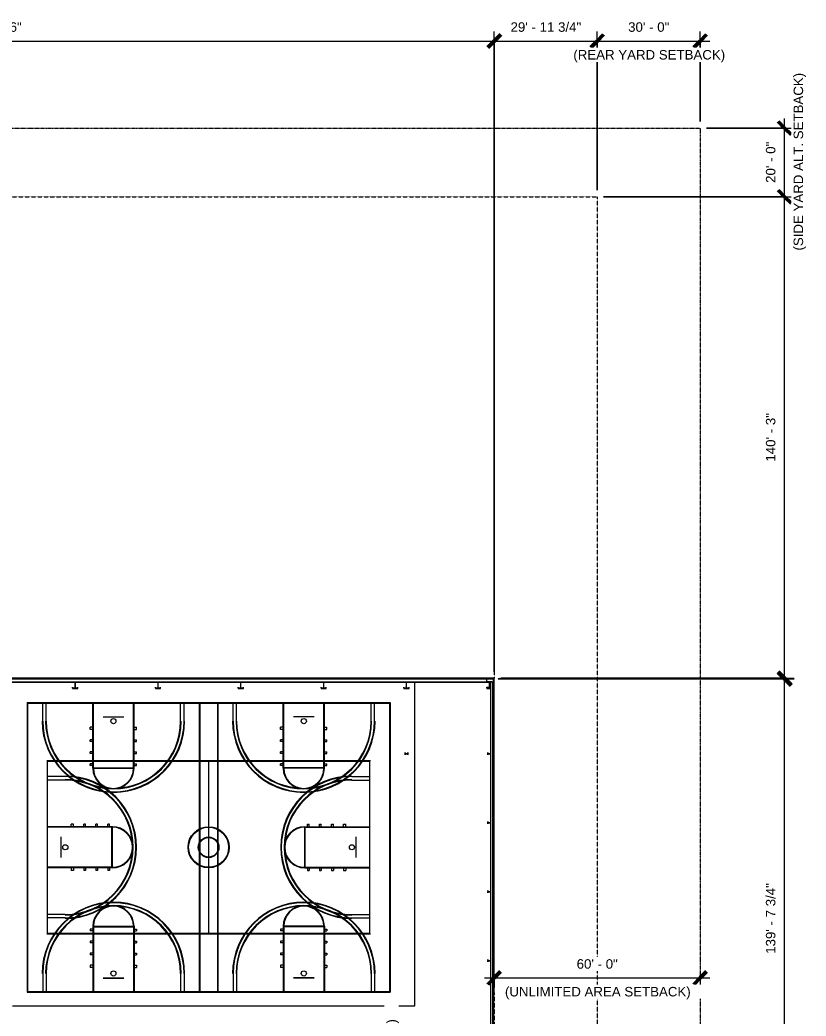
# Model space of a CAD drawing. Header units: inches. Extents: x 1 to 127281, y -26064 to 104775.
# Drawn here: x 24630 to 27378, y -22302 to -18820 of the extents above; entities that cross this region are included whole.
import ezdxf

# ---------------------------------------------------------------- set-up
doc = ezdxf.new("R2010")
doc.units = ezdxf.units.IN
doc.header["$MEASUREMENT"] = 0
doc.linetypes.add('Center 1_4_', pattern=[0.53125, 0.25, -0.09375, 0.09375, -0.09375])
doc.linetypes.add('Hidden', pattern=[0.28125, 0.1875, -0.09375])
for name, color, linetype, lineweight in [('A-ANNO-DIMS', 211, 'Continuous', 9), ('A-ANNO-DIMS-360', 211, 'Continuous', 9), ('A-FLOR', 192, 'Continuous', 9), ('A-FLOR-OTLN', 90, 'Continuous', 9), ('A-PROP-SBCK', 71, 'Hidden', 15), ('A-WALL', 113, 'Continuous', 9), ('A-WALL-PATT', 111, 'Continuous', 15), ('C-BLDG-PADS', 91, 'Continuous', 9), ('C-TOPO', 7, 'Continuous', 9), ('L-SITE-WALL', 31, 'Continuous', 9), ('PROP', 3, 'Center 1_4_', 9), ('S-BEAM', 12, 'Continuous', 9), ('S-COLS', 52, 'Continuous', 9)]:
    doc.layers.add(name, color=color, linetype=linetype, lineweight=lineweight)
doc.styles.add('Arial_1', font='arial.ttf', dxfattribs={"height": 33.194237})
doc.dimstyles.new('Linear_-_3_32__Arial', dxfattribs={"dimscale": 12, "dimtxt": 33.75, "dimasz": 3.75, "dimexe": 2.8125, "dimexo": 1.875, "dimgap": 1.875, "dimtad": 1, "dimrnd": 0.25, "dimzin": 1, "dimdsep": 46, "dimlunit": 4, "dimtxsty": 'Arial_1', "dimblk1": 'OBLIQUE', "dimblk2": 'OBLIQUE', "dimsah": 1, "dimcen": 0.09, "dimdle": 2.8125, "dimazin": 0, "dimtfac": 1, "dimtdec": 4, "dimtix": 1, "dimtmove": 1, "dimatfit": 3, "dimfxl": 1, "dimtvp": 1, "dimtfill": 1, "dimfrac": 2, "dimtolj": 1, "dimtzin": 0, "dimarcsym": 2})
doc.dimstyles.new('Linear_-_3_32__Arial_1', dxfattribs={"dimscale": 12, "dimtxt": 33.75, "dimasz": 3.75, "dimexe": 2.8125, "dimexo": 1.875, "dimgap": 1.875, "dimtad": 1, "dimrnd": 0.25, "dimzin": 1, "dimdsep": 46, "dimlunit": 4, "dimtxsty": 'Arial_1', "dimblk1": 'OBLIQUE', "dimblk2": 'OBLIQUE', "dimsah": 1, "dimcen": 0.09, "dimdle": 2.8125, "dimazin": 0, "dimtfac": 1, "dimtdec": 4, "dimtix": 1, "dimtmove": 0, "dimatfit": 3, "dimfxl": 1, "dimtvp": 1, "dimtfill": 1, "dimfrac": 2, "dimtolj": 1, "dimtzin": 0, "dimarcsym": 2})
pattern_1 = [(45, (0, 0), (-35.63818, 35.63818), []), (45, (0, 54), (-35.63818, 35.63818), [])]
pattern_2 = [(0, (0, 0), (0, 45), []), (90, (0, 0), (-45, 3e-15), [])]

# ---------------------------------------------------------------- blocks, each defined once
blk = doc.blocks.new('Girt_Z - 10_D-982933-Site Plan - Phase 1')
at = {"layer": 'S-BEAM'}
for p, q in [((23095.4, -21124.4), (23095.4, -21123.8)), ((26260.9, -21123.8), (23095.4, -21123.8)), ((23095.4, -21133.6), (23095.4, -21124.4)), ((23095.4, -21124.4), (23095.4, -21124.4)), ((26260.9, -21124.4), (23095.4, -21124.4)), ((26260.9, -21124.4), (23095.4, -21124.4)), ((23095.4, -21133.8), (23095.4, -21133.6)), ((23095.4, -21133.8), (26260.9, -21133.8)), ((26260.9, -21123.8), (26260.9, -21124.4)), ((26260.9, -21124.4), (26260.9, -21124.4)), ((26260.9, -21124.4), (26260.9, -21133.6)), ((26260.9, -21133.6), (26260.9, -21133.8))]:
    blk.add_line(p, q, dxfattribs=at)
blk = doc.blocks.new('Girt_Z - 8_D-984128-Site Plan - Phase 1')
at = {"layer": 'S-BEAM'}
for p, q in [((26275.3, -21134.3), (26275.3, -22357.1)), ((26275.3, -21134.3), (26275.4, -21134.3)), ((26275.4, -21134.3), (26282.6, -21134.3)), ((26282.6, -21134.3), (26282.7, -21134.3)), ((26282.6, -22357.1), (26282.6, -21134.3)), ((26282.7, -21134.3), (26283.3, -21134.3)), ((26282.7, -22357.1), (26282.7, -21134.3)), ((26283.3, -22357.1), (26283.3, -21134.3)), ((26275.4, -22357.1), (26275.3, -22357.1)), ((26282.6, -22357.1), (26275.4, -22357.1)), ((26282.7, -22357.1), (26282.6, -22357.1)), ((26283.3, -22357.1), (26282.7, -22357.1))]:
    blk.add_line(p, q, dxfattribs=at)
blk = doc.blocks.new('DIMBLOCK88-Site Plan - Phase 1')
at = {"layer": 'A-ANNO-DIMS-360'}
for p, q in [((22813.8, -20864.6), (22813.8, -18860.3)), ((26287.8, -21098.8), (26287.8, -18860.3)), ((22813.8, -18894.1), (26287.8, -18894.1)), ((22813.8, -18894.1), (22813.8, -20864.6)), ((26287.8, -18894.1), (26287.8, -21098.8))]:
    blk.add_line(p, q, dxfattribs=at)
at = {"layer": 'A-ANNO-DIMS-360', "lineweight": 50}
for p, q in [((22813.8, -18894.1), (22836.3, -18871.6)), ((26287.8, -18894.1), (26310.3, -18871.6)), ((22813.8, -18894.1), (22791.3, -18916.6)), ((26287.8, -18894.1), (26265.3, -18916.6))]:
    blk.add_line(p, q, dxfattribs=at)
at = {"layer": 'A-ANNO-DIMS-360', "color": 0, "insert": (24466.4, -18828.5), "char_height": 33.19, "width": 202.5, "attachment_point": 1, "line_spacing_factor": 0.938532, "style": 'Arial_1', "bg_fill": 3, "box_fill_scale": 1.25, "bg_fill_color": 0, "bg_fill_transparency": 0}
blk.add_mtext('289\' - 6"', dxfattribs=at)
blk = doc.blocks.new('_Oblique')
at = {"color": 0, "linetype": 'ByBlock', "lineweight": -2}
blk.add_line((-0.5, -0.5), (0.5, 0.5), dxfattribs=at)
blk = doc.blocks.new('DIMBLOCK89-Site Plan - Phase 1')
at = {"layer": 'A-ANNO-DIMS-360'}
for p, q in [((26287.8, -21098.8), (26287.8, -18860.3)), ((26647.5, -19415.7), (26647.5, -18860.3)), ((26287.8, -18894.1), (26647.5, -18894.1)), ((26287.8, -18894.1), (26287.8, -21098.8)), ((26647.5, -18894.1), (26647.5, -19415.7))]:
    blk.add_line(p, q, dxfattribs=at)
at = {"layer": 'A-ANNO-DIMS-360', "lineweight": 50}
for p, q in [((26287.8, -18894.1), (26310.3, -18871.6)), ((26647.5, -18894.1), (26670, -18871.6)), ((26287.8, -18894.1), (26265.3, -18916.6)), ((26647.5, -18894.1), (26625, -18916.6))]:
    blk.add_line(p, q, dxfattribs=at)
at = {"layer": 'A-ANNO-DIMS-360', "color": 0, "insert": (26344.8, -18828.5), "char_height": 33.194, "width": 294.715, "attachment_point": 1, "line_spacing_factor": 0.938532, "style": 'Arial_1', "bg_fill": 3, "box_fill_scale": 1.25, "bg_fill_color": 0, "bg_fill_transparency": 0}
blk.add_mtext('29\' - 11 3/4"', dxfattribs=at)
blk = doc.blocks.new('DIMBLOCK90-Site Plan - Phase 1')
at = {"layer": 'A-ANNO-DIMS-360'}
for p, q in [((26647.5, -19415.7), (26647.5, -18860.3)), ((27007.5, -19175.7), (27007.5, -18860.3)), ((26647.5, -18894.1), (27041.3, -18894.1)), ((26647.5, -18894.1), (26647.5, -19415.7)), ((27007.5, -18894.1), (27007.5, -19175.7))]:
    blk.add_line(p, q, dxfattribs=at)
at = {"layer": 'A-ANNO-DIMS-360', "lineweight": 50}
for p, q in [((26647.5, -18894.1), (26670, -18871.6)), ((27007.5, -18894.1), (27030, -18871.6)), ((26647.5, -18894.1), (26625, -18916.6)), ((27007.5, -18894.1), (26985, -18916.6))]:
    blk.add_line(p, q, dxfattribs=at)
at = {"layer": 'A-ANNO-DIMS-360', "color": 0, "insert": (26755.9, -18828.5), "char_height": 33.19, "width": 171.969, "attachment_point": 1, "line_spacing_factor": 0.938532, "style": 'Arial_1', "bg_fill": 3, "box_fill_scale": 1.25, "bg_fill_color": 0, "bg_fill_transparency": 0}
blk.add_mtext('30\' - 0"', dxfattribs=at)
at = {"layer": 'A-ANNO-DIMS-360', "color": 0, "insert": (26564.3, -18925.4), "char_height": 33.194, "width": 631.8, "attachment_point": 1, "line_spacing_factor": 0.938532, "style": 'Arial_1', "bg_fill": 3, "box_fill_scale": 1.25, "bg_fill_color": 0, "bg_fill_transparency": 0}
blk.add_mtext('(REAR YARD SETBACK)', dxfattribs=at)
blk = doc.blocks.new('DIMBLOCK95-Site Plan - Phase 1')
at = {"layer": 'A-ANNO-DIMS-360'}
for p, q in [((26253.8, -22168.9), (27041.3, -22168.9)), ((26287.5, -22159.6), (26287.5, -22202.6)), ((26287.5, -22168.9), (26287.5, -22159.6)), ((27007.5, -22159.6), (27007.5, -22202.6)), ((27007.5, -22168.9), (27007.5, -22159.6))]:
    blk.add_line(p, q, dxfattribs=at)
at = {"layer": 'A-ANNO-DIMS-360', "lineweight": 50}
for p, q in [((26287.5, -22168.9), (26265, -22191.4)), ((26287.5, -22168.9), (26310, -22146.4)), ((27007.5, -22168.9), (26985, -22191.4)), ((27007.5, -22168.9), (27030, -22146.4))]:
    blk.add_line(p, q, dxfattribs=at)
at = {"layer": 'A-ANNO-DIMS-360', "color": 0, "insert": (26575.9, -22103.3), "char_height": 33.19, "width": 171.969, "attachment_point": 1, "line_spacing_factor": 0.938532, "style": 'Arial_1', "bg_fill": 3, "box_fill_scale": 1.25, "bg_fill_color": 0, "bg_fill_transparency": 0}
blk.add_mtext('60\' - 0"', dxfattribs=at)
at = {"layer": 'A-ANNO-DIMS-360', "color": 0, "insert": (26325.3, -22200.2), "char_height": 33.194, "width": 773.238, "attachment_point": 1, "line_spacing_factor": 0.938532, "style": 'Arial_1', "bg_fill": 3, "box_fill_scale": 1.25, "bg_fill_color": 0, "bg_fill_transparency": 0}
blk.add_mtext('(UNLIMITED AREA SETBACK)', dxfattribs=at)
blk = doc.blocks.new('DIMBLOCK97-Site Plan - Phase 1')
at = {"layer": 'A-ANNO-DIMS-360'}
for p, q in [((26301.8, -21123.8), (27336.7, -21123.8)), ((27303, -21123.8), (26301.8, -21123.8)), ((27303, -22799.4), (27303, -21123.8)), ((26256.7, -22799.4), (27336.7, -22799.4)), ((27303, -22799.4), (26256.7, -22799.4))]:
    blk.add_line(p, q, dxfattribs=at)
at = {"layer": 'A-ANNO-DIMS-360', "lineweight": 50}
for p, q in [((27303, -21123.8), (27280.5, -21101.3)), ((27303, -21123.8), (27325.5, -21146.3)), ((27303, -22799.4), (27280.5, -22776.9)), ((27303, -22799.4), (27325.5, -22821.9))]:
    blk.add_line(p, q, dxfattribs=at)
at = {"layer": 'A-ANNO-DIMS-360', "color": 0, "insert": (27237.4, -22084.4), "char_height": 33.194, "width": 294.715, "attachment_point": 1, "rotation": 90, "line_spacing_factor": 0.938532, "style": 'Arial_1', "bg_fill": 3, "box_fill_scale": 1.25, "bg_fill_color": 0, "bg_fill_transparency": 0}
blk.add_mtext('139\' - 7 3/4"', dxfattribs=at)
blk = doc.blocks.new('DIMBLOCK98-Site Plan - Phase 1')
at = {"layer": 'A-ANNO-DIMS-360', "lineweight": 50}
for p, q in [((27303, -19438.2), (27280.5, -19415.7)), ((27303, -19438.2), (27325.5, -19460.7)), ((27303, -21121.3), (27280.5, -21098.8)), ((27303, -21121.3), (27325.5, -21143.8))]:
    blk.add_line(p, q, dxfattribs=at)
at = {"layer": 'A-ANNO-DIMS-360'}
for p, q in [((26670, -19438.2), (27336.7, -19438.2)), ((27303, -19438.2), (26670, -19438.2)), ((27303, -21121.3), (27303, -19438.2)), ((26310.3, -21121.3), (27336.7, -21121.3)), ((27303, -21121.3), (26310.3, -21121.3))]:
    blk.add_line(p, q, dxfattribs=at)
at = {"layer": 'A-ANNO-DIMS-360', "color": 0, "insert": (27237.4, -20364.1), "char_height": 33.19, "width": 202.5, "attachment_point": 1, "rotation": 90, "line_spacing_factor": 0.938532, "style": 'Arial_1', "bg_fill": 3, "box_fill_scale": 1.25, "bg_fill_color": 0, "bg_fill_transparency": 0}
blk.add_mtext('140\' - 3"', dxfattribs=at)
blk = doc.blocks.new('DIMBLOCK99-Site Plan - Phase 1')
at = {"layer": 'A-ANNO-DIMS-360', "lineweight": 50}
for p, q in [((27303, -19198.2), (27280.5, -19175.7)), ((27303, -19198.2), (27325.5, -19220.7)), ((27303, -19438.2), (27280.5, -19415.7)), ((27303, -19438.2), (27325.5, -19460.7))]:
    blk.add_line(p, q, dxfattribs=at)
at = {"layer": 'A-ANNO-DIMS-360'}
for p, q in [((27303, -19438.2), (27303, -19164.4)), ((27030, -19198.2), (27336.7, -19198.2)), ((27303, -19198.2), (27030, -19198.2)), ((26670, -19438.2), (27336.7, -19438.2)), ((27303, -19438.2), (26670, -19438.2))]:
    blk.add_line(p, q, dxfattribs=at)
at = {"layer": 'A-ANNO-DIMS-360', "color": 0, "attachment_point": 1, "rotation": 90, "line_spacing_factor": 0.938532, "style": 'Arial_1', "bg_fill": 3, "box_fill_scale": 1.25, "bg_fill_color": 0, "bg_fill_transparency": 0}
for s, insert, char_height, width in [('(SIDE YARD ALT. SETBACK)', (27334.3, -19626.3), 33.194, 739.592), ('20\' - 0"', (27237.4, -19389.8), 33.19, 171.969)]:
    blk.add_mtext(s, dxfattribs=dict(at, insert=insert, char_height=char_height, width=width))
blk = doc.blocks.new('DIMBLOCK105-Site Plan - Phase 1')
at = {"layer": 'A-ANNO-DIMS-360', "lineweight": 50}
for p, q in [((26070.4, -22880.1), (26047.9, -22857.6)), ((26070.4, -22880.1), (26092.9, -22902.6)), ((26070.4, -22952.1), (26047.9, -22929.6)), ((26070.4, -22952.1), (26092.9, -22974.6))]:
    blk.add_line(p, q, dxfattribs=at)
at = {"layer": 'A-ANNO-DIMS-360'}
for p, q in [((26070.4, -22846.3), (26070.4, -22985.8)), ((26197, -22880.1), (26036.6, -22880.1)), ((26070.4, -22880.1), (26197, -22880.1)), ((26137, -22952.1), (26036.6, -22952.1)), ((26070.4, -22952.1), (26137, -22952.1))]:
    blk.add_line(p, q, dxfattribs=at)
blk.add_ellipse((26070.4, -22591.2), major_axis=(0, 324.8), ratio=0.515555, start_param=1.570796, end_param=3.141593, dxfattribs=at)
at = {"layer": 'A-ANNO-DIMS-360', "color": 0, "insert": (25911.8, -22748.3), "char_height": 33.194, "width": 518.4, "attachment_point": 1, "rotation": 90, "line_spacing_factor": 0.938532, "style": 'Arial_1', "bg_fill": 3, "box_fill_scale": 1.25, "bg_fill_color": 0, "bg_fill_transparency": 0}
blk.add_mtext('(1:12 RAMP SLOPE)', dxfattribs=at)
at = {"layer": 'A-ANNO-DIMS-360', "color": 0, "insert": (25859.9, -22591.2), "char_height": 33.19, "width": 141.438, "attachment_point": 1, "rotation": 90, "line_spacing_factor": 0.938532, "style": 'Arial_1', "bg_fill": 3, "box_fill_scale": 1.25, "bg_fill_color": 0, "bg_fill_transparency": 0}
blk.add_mtext('6\' - 0"', dxfattribs=at)

msp = doc.modelspace()

# ---------------------------------------------------------------- hatches: boundary and pattern name
at = {"layer": 'A-WALL-PATT', "lineweight": 9}
h = msp.add_hatch(dxfattribs=at)
h.set_pattern_fill('FP_8', color=256, style=0, pattern_type=2)
h.set_pattern_definition(pattern_2)
h.paths.add_polyline_path([(23286.983958, -21123.80281), (25981.015225, -21123.80281), (25981.015225, -21122.80281), (23030.515225, -21122.80281), (23030.515225, -21123.80281), (23180.08974, -21123.80281)], flags=0)
h.paths.add_polyline_path([(22811.30566, -21123.80281), (22844.515225, -21123.80281), (22844.515225, -21122.80281), (22811.25546, -21122.80281), (22811.25546, -21123.80281)], flags=0)
h.paths.add_polyline_path([(22780.524991, -21123.80281), (22801.25546, -21123.80281), (22801.25546, -21122.80281), (22780.524991, -21122.80281), (22780.524991, -21123.61481)], flags=0)
h.paths.add_polyline_path([(22916.515225, -21123.80281), (22922.515225, -21123.80281), (22922.515225, -21122.80281), (22916.515225, -21122.80281), (22916.515225, -21123.61481)], flags=0)
h = msp.add_hatch(dxfattribs=at)
h.set_pattern_fill('FP_8', color=256, style=0, pattern_type=2)
h.set_pattern_definition(pattern_2)
h.paths.add_polyline_path([(26010.640225, -21123.80281), (26285.25546, -21123.80281), (26285.25546, -21122.80281), (25981.015225, -21122.80281), (25981.015225, -21123.80281)], flags=0)
h = msp.add_hatch(dxfattribs=at)
h.set_pattern_fill('FP_8', color=256, style=0, pattern_type=2)
h.set_pattern_definition(pattern_2)
h.paths.add_polyline_path([(26285.25546, -22220.42781), (26286.25546, -22220.42781), (26286.25546, -21122.80281), (26285.25546, -21122.80281), (26285.25546, -21723.760299)], flags=0)
at = {"layer": 'S-COLS'}
h = msp.add_hatch(dxfattribs=at)
h.set_pattern_fill('FP_1', color=256, style=0, pattern_type=2)
h.set_pattern_definition(pattern_1)
h.paths.add_polyline_path([(25392.890225, -21135.05281), (25410.890225, -21135.05281), (25410.890225, -21134.55281), (25392.890225, -21134.55281)], flags=0)
h = msp.add_hatch(dxfattribs=at)
h.set_pattern_fill('FP_1', color=256, style=0, pattern_type=2)
h.set_pattern_definition(pattern_1)
h.paths.add_polyline_path([(25682.390225, -21135.05281), (25700.390225, -21135.05281), (25700.390225, -21134.55281), (25682.390225, -21134.55281)], flags=0)
h = msp.add_hatch(dxfattribs=at)
h.set_pattern_fill('FP_1', color=256, style=0, pattern_type=2)
h.set_pattern_definition(pattern_1)
h.paths.add_polyline_path([(25971.890225, -21135.05281), (25989.890225, -21135.05281), (25989.890225, -21134.55281), (25971.890225, -21134.55281)], flags=0)
h = msp.add_hatch(dxfattribs=at)
h.set_pattern_fill('FP_1', color=256, style=0, pattern_type=2)
h.set_pattern_definition(pattern_1)
h.paths.add_polyline_path([(26261.390225, -21135.05281), (26274.50546, -21135.05281), (26274.50546, -21134.55281), (26261.390225, -21134.55281)], flags=0)
h.paths.add_polyline_path([(26274.50546, -21134.55281), (26275.25546, -21133.80281), (26274.50546, -21133.80281), (26274.50546, -21134.30281)], flags=0)
h = msp.add_hatch(dxfattribs=at)
h.set_pattern_fill('FP_1', color=256, style=0, pattern_type=2)
h.set_pattern_definition(pattern_1)
h.paths.add_polyline_path([(24822.265225, -21157.449176), (24831.890225, -21157.449176), (24831.890225, -21156.195574), (24813.890225, -21156.195574), (24813.890225, -21157.449176)], flags=0)
h = msp.add_hatch(dxfattribs=at)
h.set_pattern_fill('FP_1', color=256, style=0, pattern_type=2)
h.set_pattern_definition(pattern_1)
h.paths.add_polyline_path([(24822.265225, -21156.195574), (24823.515225, -21156.195574), (24823.515225, -21135.05281), (24822.265225, -21135.05281), (24822.265225, -21152.625175)], flags=0)
h = msp.add_hatch(dxfattribs=at)
h.set_pattern_fill('FP_1', color=256, style=0, pattern_type=2)
h.set_pattern_definition(pattern_1)
h.paths.add_polyline_path([(25103.390225, -21157.449176), (25121.390225, -21157.449176), (25121.390225, -21156.195574), (25103.390225, -21156.195574)], flags=0)
h = msp.add_hatch(dxfattribs=at)
h.set_pattern_fill('FP_1', color=256, style=0, pattern_type=2)
h.set_pattern_definition(pattern_1)
h.paths.add_polyline_path([(25111.765225, -21156.195574), (25113.015225, -21156.195574), (25113.015225, -21135.05281), (25111.765225, -21135.05281), (25111.765225, -21152.625175)], flags=0)
h = msp.add_hatch(dxfattribs=at)
h.set_pattern_fill('FP_1', color=256, style=0, pattern_type=2)
h.set_pattern_definition(pattern_1)
h.paths.add_polyline_path([(25401.265225, -21157.449176), (25410.890225, -21157.449176), (25410.890225, -21156.195574), (25392.890225, -21156.195574), (25392.890225, -21157.449176)], flags=0)
h = msp.add_hatch(dxfattribs=at)
h.set_pattern_fill('FP_1', color=256, style=0, pattern_type=2)
h.set_pattern_definition(pattern_1)
h.paths.add_polyline_path([(25402.515225, -21156.195574), (25402.515225, -21135.05281), (25401.265225, -21135.05281), (25401.265225, -21156.195574)], flags=0)
h = msp.add_hatch(dxfattribs=at)
h.set_pattern_fill('FP_1', color=256, style=0, pattern_type=2)
h.set_pattern_definition(pattern_1)
h.paths.add_polyline_path([(25690.765225, -21157.449176), (25700.390225, -21157.449176), (25700.390225, -21156.195574), (25682.390225, -21156.195574), (25682.390225, -21157.449176)], flags=0)
h = msp.add_hatch(dxfattribs=at)
h.set_pattern_fill('FP_1', color=256, style=0, pattern_type=2)
h.set_pattern_definition(pattern_1)
h.paths.add_polyline_path([(25690.765225, -21156.195574), (25692.015225, -21156.195574), (25692.015225, -21135.05281), (25690.765225, -21135.05281), (25690.765225, -21152.625175)], flags=0)
h = msp.add_hatch(dxfattribs=at)
h.set_pattern_fill('FP_1', color=256, style=0, pattern_type=2)
h.set_pattern_definition(pattern_1)
h.paths.add_polyline_path([(25981.015225, -21157.449176), (25989.890225, -21157.449176), (25989.890225, -21156.195574), (25971.890225, -21156.195574), (25971.890225, -21157.449176), (25980.265225, -21157.449176)], flags=0)
h = msp.add_hatch(dxfattribs=at)
h.set_pattern_fill('FP_1', color=256, style=0, pattern_type=2)
h.set_pattern_definition(pattern_1)
h.paths.add_polyline_path([(25980.265225, -21156.195574), (25981.515225, -21156.195574), (25981.515225, -21135.05281), (25980.265225, -21135.05281), (25980.265225, -21152.625175)], flags=0)
h = msp.add_hatch(dxfattribs=at)
h.set_pattern_fill('FP_1', color=256, style=0, pattern_type=2)
h.set_pattern_definition(pattern_1)
h.paths.add_polyline_path([(26271.015225, -21156.195574), (26271.015225, -21135.05281), (26269.765225, -21135.05281), (26269.765225, -21156.195574)], flags=0)
h = msp.add_hatch(dxfattribs=at)
h.set_pattern_fill('FP_1', color=256, style=0, pattern_type=2)
h.set_pattern_definition(pattern_1)
h.paths.add_polyline_path([(26265.524991, -21630.283279), (26265.958585, -21630.283279), (26265.958585, -21627.138748), (26266.161093, -21626.64985), (26266.649991, -21626.447342), (26274.50546, -21626.447342), (26274.50546, -21626.002949), (26274.13046, -21626.158279), (26266.649991, -21626.158279), (26266.131541, -21625.884426), (26265.958585, -21625.466873), (26265.958585, -21622.322342), (26265.524991, -21622.322342)], flags=0)

# ---------------------------------------------------------------- linework, layer by layer
at = {"layer": 'A-FLOR'}
for p, q in [((26010.640225, -22266.05281), (26010.640225, -21134.55281)), ((24603.390225, -22266.05281), (26010.640225, -22266.05281))]:
    msp.add_line(p, q, dxfattribs=at)
at = {"layer": 'A-FLOR-OTLN'}
for p, q in [((24654.611661, -21206.05281), (25924.16879, -21206.05281)), ((24654.611661, -21206.05281), (24654.611661, -22218.05281)), ((24656.611661, -21208.05281), (24656.611661, -22216.05281)), ((24656.611661, -21208.05281), (25922.16879, -21208.05281)), ((24709.611661, -21271.05281), (24709.611661, -21208.05281)), ((24721.611661, -21271.05281), (24721.611661, -21208.05281)), ((24884.611661, -21436.05281), (24884.611661, -21208.05281)), ((24886.611661, -21434.05281), (24886.611661, -21208.05281)), ((25026.611661, -21434.05281), (25026.611661, -21208.05281)), ((25028.611661, -21436.05281), (25028.611661, -21208.05281)), ((25191.611661, -21271.05281), (25191.611661, -21208.05281)), ((25203.611661, -21271.05281), (25203.611661, -21208.05281)), ((25256.611661, -21206.05281), (25256.611661, -22218.05281)), ((25258.611661, -21208.05281), (25258.611661, -22216.05281)), ((25320.16879, -21208.05281), (25320.16879, -22216.05281)), ((25322.16879, -21206.05281), (25322.16879, -22218.05281)), ((25375.16879, -21271.05281), (25375.16879, -21208.05281)), ((25387.16879, -21271.05281), (25387.16879, -21208.05281)), ((25550.16879, -21436.05281), (25550.16879, -21208.05281)), ((25552.16879, -21434.05281), (25552.16879, -21208.05281)), ((25692.16879, -21434.05281), (25692.16879, -21208.05281)), ((25694.16879, -21436.05281), (25694.16879, -21208.05281)), ((25857.16879, -21271.05281), (25857.16879, -21208.05281)), ((25869.16879, -21271.05281), (25869.16879, -21208.05281)), ((25922.16879, -21208.05281), (25922.16879, -22216.05281)), ((25924.16879, -21206.05281), (25924.16879, -22218.05281)), ((24920.611661, -21256.05281), (24992.611661, -21256.05281)), ((25658.16879, -21256.05281), (25586.16879, -21256.05281)), ((24884.611661, -21292.05281), (24875.611661, -21292.05281)), ((24875.611661, -21300.05281), (24875.611661, -21292.05281)), ((24884.611661, -21300.05281), (24875.611661, -21300.05281)), ((25028.611661, -21292.05281), (25037.611661, -21292.05281)), ((25028.611661, -21300.05281), (25037.611661, -21300.05281)), ((25037.611661, -21300.05281), (25037.611661, -21292.05281)), ((25550.16879, -21292.05281), (25541.16879, -21292.05281)), ((25541.16879, -21300.05281), (25541.16879, -21292.05281)), ((25550.16879, -21300.05281), (25541.16879, -21300.05281)), ((25694.16879, -21292.05281), (25703.16879, -21292.05281)), ((25694.16879, -21300.05281), (25703.16879, -21300.05281)), ((25703.16879, -21300.05281), (25703.16879, -21292.05281)), ((24884.611661, -21336.05281), (24875.611661, -21336.05281)), ((24875.611661, -21342.05281), (24875.611661, -21336.05281)), ((24884.611661, -21342.05281), (24875.611661, -21342.05281)), ((25028.611661, -21336.05281), (25037.611661, -21336.05281)), ((25028.611661, -21342.05281), (25037.611661, -21342.05281)), ((25037.611661, -21342.05281), (25037.611661, -21336.05281)), ((25550.16879, -21336.05281), (25541.16879, -21336.05281)), ((25541.16879, -21342.05281), (25541.16879, -21336.05281)), ((25550.16879, -21342.05281), (25541.16879, -21342.05281)), ((25694.16879, -21336.05281), (25703.16879, -21336.05281)), ((25694.16879, -21342.05281), (25703.16879, -21342.05281)), ((25703.16879, -21342.05281), (25703.16879, -21336.05281)), ((24884.611661, -21378.05281), (24875.611661, -21378.05281)), ((24875.611661, -21384.05281), (24875.611661, -21378.05281)), ((25028.611661, -21378.05281), (25037.611661, -21378.05281)), ((25037.611661, -21384.05281), (25037.611661, -21378.05281)), ((25550.16879, -21378.05281), (25541.16879, -21378.05281)), ((25541.16879, -21384.05281), (25541.16879, -21378.05281)), ((25694.16879, -21378.05281), (25703.16879, -21378.05281)), ((25703.16879, -21384.05281), (25703.16879, -21378.05281)), ((25855.390225, -21410.05281), (24723.390225, -21410.05281)), ((24725.390225, -21412.05281), (24725.390225, -22012.05281)), ((25853.390225, -21412.05281), (24725.390225, -21412.05281)), ((24884.611661, -21384.05281), (24875.611661, -21384.05281)), ((25028.611661, -21384.05281), (25037.611661, -21384.05281)), ((25288.390225, -21412.05281), (25288.390225, -22012.05281)), ((25289.390225, -21412.05281), (25289.390225, -22012.05281)), ((25550.16879, -21384.05281), (25541.16879, -21384.05281)), ((25694.16879, -21384.05281), (25703.16879, -21384.05281)), ((25853.390225, -22012.05281), (25853.390225, -21412.05281)), ((24884.611661, -21420.05281), (24875.611661, -21420.05281)), ((24875.611661, -21426.05281), (24875.611661, -21420.05281)), ((24884.611661, -21426.05281), (24875.611661, -21426.05281)), ((24886.611661, -21434.05281), (25026.611661, -21434.05281)), ((24886.611661, -21436.05281), (25026.611661, -21436.05281)), ((25028.611661, -21420.05281), (25037.611661, -21420.05281)), ((25028.611661, -21426.05281), (25037.611661, -21426.05281)), ((25037.611661, -21426.05281), (25037.611661, -21420.05281)), ((25550.16879, -21420.05281), (25541.16879, -21420.05281)), ((25541.16879, -21426.05281), (25541.16879, -21420.05281)), ((25550.16879, -21426.05281), (25541.16879, -21426.05281)), ((25692.16879, -21434.05281), (25552.16879, -21434.05281)), ((25692.16879, -21436.05281), (25552.16879, -21436.05281)), ((25694.16879, -21420.05281), (25703.16879, -21420.05281)), ((25694.16879, -21426.05281), (25703.16879, -21426.05281)), ((25703.16879, -21426.05281), (25703.16879, -21420.05281)), ((24788.390225, -21465.05281), (24725.390225, -21465.05281)), ((24788.390225, -21477.05281), (24725.390225, -21477.05281)), ((25790.390225, -21465.05281), (25853.390225, -21465.05281)), ((25790.390225, -21477.05281), (25853.390225, -21477.05281)), ((24953.390225, -21640.05281), (24725.390225, -21640.05281)), ((24951.390225, -21642.05281), (24725.390225, -21642.05281)), ((24809.390225, -21640.05281), (24809.390225, -21631.05281)), ((24817.390225, -21631.05281), (24809.390225, -21631.05281)), ((24817.390225, -21640.05281), (24817.390225, -21631.05281)), ((24853.390225, -21640.05281), (24853.390225, -21631.05281)), ((24859.390225, -21631.05281), (24853.390225, -21631.05281)), ((24859.390225, -21640.05281), (24859.390225, -21631.05281)), ((24895.390225, -21640.05281), (24895.390225, -21631.05281)), ((24901.390225, -21631.05281), (24895.390225, -21631.05281)), ((24901.390225, -21640.05281), (24901.390225, -21631.05281)), ((24937.390225, -21640.05281), (24937.390225, -21631.05281)), ((24943.390225, -21631.05281), (24937.390225, -21631.05281)), ((24943.390225, -21640.05281), (24943.390225, -21631.05281)), ((24951.390225, -21782.05281), (24951.390225, -21642.05281)), ((24953.390225, -21782.05281), (24953.390225, -21642.05281)), ((25625.390225, -21640.05281), (25853.390225, -21640.05281)), ((25625.390225, -21782.05281), (25625.390225, -21642.05281)), ((25627.390225, -21782.05281), (25627.390225, -21642.05281)), ((25627.390225, -21642.05281), (25853.390225, -21642.05281)), ((25635.390225, -21631.05281), (25641.390225, -21631.05281)), ((25635.390225, -21640.05281), (25635.390225, -21631.05281)), ((25641.390225, -21640.05281), (25641.390225, -21631.05281)), ((25677.390225, -21631.05281), (25683.390225, -21631.05281)), ((25677.390225, -21640.05281), (25677.390225, -21631.05281)), ((25683.390225, -21640.05281), (25683.390225, -21631.05281)), ((25719.390225, -21631.05281), (25725.390225, -21631.05281)), ((25719.390225, -21640.05281), (25719.390225, -21631.05281)), ((25725.390225, -21640.05281), (25725.390225, -21631.05281)), ((25761.390225, -21631.05281), (25769.390225, -21631.05281)), ((25761.390225, -21640.05281), (25761.390225, -21631.05281)), ((25769.390225, -21640.05281), (25769.390225, -21631.05281)), ((24773.390225, -21748.05281), (24773.390225, -21676.05281)), ((25805.390225, -21748.05281), (25805.390225, -21676.05281)), ((24951.390225, -21782.05281), (24725.390225, -21782.05281)), ((24953.390225, -21784.05281), (24725.390225, -21784.05281)), ((24809.390225, -21784.05281), (24809.390225, -21793.05281)), ((24817.390225, -21793.05281), (24809.390225, -21793.05281)), ((24817.390225, -21784.05281), (24817.390225, -21793.05281)), ((24853.390225, -21784.05281), (24853.390225, -21793.05281)), ((24859.390225, -21793.05281), (24853.390225, -21793.05281)), ((24859.390225, -21784.05281), (24859.390225, -21793.05281)), ((24895.390225, -21784.05281), (24895.390225, -21793.05281)), ((24901.390225, -21793.05281), (24895.390225, -21793.05281)), ((24901.390225, -21784.05281), (24901.390225, -21793.05281)), ((24937.390225, -21784.05281), (24937.390225, -21793.05281)), ((24943.390225, -21793.05281), (24937.390225, -21793.05281)), ((24943.390225, -21784.05281), (24943.390225, -21793.05281)), ((25625.390225, -21784.05281), (25853.390225, -21784.05281)), ((25627.390225, -21782.05281), (25853.390225, -21782.05281)), ((25635.390225, -21784.05281), (25635.390225, -21793.05281)), ((25635.390225, -21793.05281), (25641.390225, -21793.05281)), ((25641.390225, -21784.05281), (25641.390225, -21793.05281)), ((25677.390225, -21784.05281), (25677.390225, -21793.05281)), ((25677.390225, -21793.05281), (25683.390225, -21793.05281)), ((25683.390225, -21784.05281), (25683.390225, -21793.05281)), ((25719.390225, -21784.05281), (25719.390225, -21793.05281)), ((25719.390225, -21793.05281), (25725.390225, -21793.05281)), ((25725.390225, -21784.05281), (25725.390225, -21793.05281)), ((25761.390225, -21784.05281), (25761.390225, -21793.05281)), ((25761.390225, -21793.05281), (25769.390225, -21793.05281)), ((25769.390225, -21784.05281), (25769.390225, -21793.05281)), ((24788.390225, -21947.05281), (24725.390225, -21947.05281)), ((24788.390225, -21959.05281), (24725.390225, -21959.05281)), ((25790.390225, -21947.05281), (25853.390225, -21947.05281)), ((25790.390225, -21959.05281), (25853.390225, -21959.05281)), ((24875.611661, -21998.05281), (24875.611661, -22004.05281)), ((24884.611661, -21998.05281), (24875.611661, -21998.05281)), ((24884.611661, -22004.05281), (24875.611661, -22004.05281)), ((24884.611661, -21988.05281), (24884.611661, -22216.05281)), ((24886.611661, -21988.05281), (25026.611661, -21988.05281)), ((24886.611661, -21990.05281), (25026.611661, -21990.05281)), ((24886.611661, -21990.05281), (24886.611661, -22216.05281)), ((25026.611661, -21990.05281), (25026.611661, -22216.05281)), ((25028.611661, -21988.05281), (25028.611661, -22216.05281)), ((25028.611661, -21998.05281), (25037.611661, -21998.05281)), ((25028.611661, -22004.05281), (25037.611661, -22004.05281)), ((25037.611661, -21998.05281), (25037.611661, -22004.05281)), ((25541.16879, -21998.05281), (25541.16879, -22004.05281)), ((25550.16879, -21998.05281), (25541.16879, -21998.05281)), ((25550.16879, -22004.05281), (25541.16879, -22004.05281)), ((25550.16879, -21988.05281), (25550.16879, -22216.05281)), ((25692.16879, -21988.05281), (25552.16879, -21988.05281)), ((25692.16879, -21990.05281), (25552.16879, -21990.05281)), ((25552.16879, -21990.05281), (25552.16879, -22216.05281)), ((25692.16879, -21990.05281), (25692.16879, -22216.05281)), ((25694.16879, -21988.05281), (25694.16879, -22216.05281)), ((25694.16879, -21998.05281), (25703.16879, -21998.05281)), ((25694.16879, -22004.05281), (25703.16879, -22004.05281)), ((25703.16879, -21998.05281), (25703.16879, -22004.05281)), ((24723.390225, -22014.05281), (25855.390225, -22014.05281)), ((24725.390225, -22012.05281), (25853.390225, -22012.05281)), ((24875.611661, -22040.05281), (24875.611661, -22046.05281)), ((24884.611661, -22040.05281), (24875.611661, -22040.05281)), ((25028.611661, -22040.05281), (25037.611661, -22040.05281)), ((25037.611661, -22040.05281), (25037.611661, -22046.05281)), ((25541.16879, -22040.05281), (25541.16879, -22046.05281)), ((25550.16879, -22040.05281), (25541.16879, -22040.05281)), ((25694.16879, -22040.05281), (25703.16879, -22040.05281)), ((25703.16879, -22040.05281), (25703.16879, -22046.05281)), ((24884.611661, -22046.05281), (24875.611661, -22046.05281)), ((25028.611661, -22046.05281), (25037.611661, -22046.05281)), ((25550.16879, -22046.05281), (25541.16879, -22046.05281)), ((25694.16879, -22046.05281), (25703.16879, -22046.05281)), ((24875.611661, -22082.05281), (24875.611661, -22088.05281)), ((24884.611661, -22082.05281), (24875.611661, -22082.05281)), ((24884.611661, -22088.05281), (24875.611661, -22088.05281)), ((25028.611661, -22082.05281), (25037.611661, -22082.05281)), ((25028.611661, -22088.05281), (25037.611661, -22088.05281)), ((25037.611661, -22082.05281), (25037.611661, -22088.05281)), ((25541.16879, -22082.05281), (25541.16879, -22088.05281)), ((25550.16879, -22082.05281), (25541.16879, -22082.05281)), ((25550.16879, -22088.05281), (25541.16879, -22088.05281)), ((25694.16879, -22082.05281), (25703.16879, -22082.05281)), ((25694.16879, -22088.05281), (25703.16879, -22088.05281)), ((25703.16879, -22082.05281), (25703.16879, -22088.05281)), ((24875.611661, -22124.05281), (24875.611661, -22132.05281)), ((24884.611661, -22124.05281), (24875.611661, -22124.05281)), ((24884.611661, -22132.05281), (24875.611661, -22132.05281)), ((25028.611661, -22124.05281), (25037.611661, -22124.05281)), ((25028.611661, -22132.05281), (25037.611661, -22132.05281)), ((25037.611661, -22124.05281), (25037.611661, -22132.05281)), ((25541.16879, -22124.05281), (25541.16879, -22132.05281)), ((25550.16879, -22124.05281), (25541.16879, -22124.05281)), ((25550.16879, -22132.05281), (25541.16879, -22132.05281)), ((25694.16879, -22124.05281), (25703.16879, -22124.05281)), ((25694.16879, -22132.05281), (25703.16879, -22132.05281)), ((25703.16879, -22124.05281), (25703.16879, -22132.05281)), ((24709.611661, -22153.05281), (24709.611661, -22216.05281)), ((24721.611661, -22153.05281), (24721.611661, -22216.05281)), ((24920.611661, -22168.05281), (24992.611661, -22168.05281)), ((24920.611661, -22170.05281), (24992.611661, -22170.05281)), ((25191.611661, -22153.05281), (25191.611661, -22216.05281)), ((25203.611661, -22153.05281), (25203.611661, -22216.05281)), ((25375.16879, -22153.05281), (25375.16879, -22216.05281)), ((25387.16879, -22153.05281), (25387.16879, -22216.05281)), ((25658.16879, -22168.05281), (25586.16879, -22168.05281)), ((25658.16879, -22170.05281), (25586.16879, -22170.05281)), ((25857.16879, -22153.05281), (25857.16879, -22216.05281)), ((25869.16879, -22153.05281), (25869.16879, -22216.05281)), ((24654.611661, -22218.05281), (25924.16879, -22218.05281)), ((24656.611661, -22216.05281), (25922.16879, -22216.05281))]:
    msp.add_line(p, q, dxfattribs=at)
for centre, radius in [((24956.611661, -21271.05281), 9), ((25622.16879, -21271.05281), 9), ((25289.390225, -21712.05281), 72), ((25289.390225, -21712.05281), 70), ((25289.390225, -21712.05281), 36), ((25289.390225, -21712.05281), 34), ((24788.390225, -21712.05281), 9), ((25790.390225, -21712.05281), 9), ((24956.611661, -22153.05281), 9), ((25622.16879, -22153.05281), 9)]:
    msp.add_circle(centre, radius, dxfattribs=at)
for centre, radius, start, end in [((24956.611661, -21271.05281), 249, 180, 270), ((24956.611661, -21271.05281), 247, 180, 270), ((24956.611661, -21271.05281), 237, 180, 270), ((24956.611661, -21271.05281), 235, 180, 270), ((24956.611661, -21271.05281), 247, 270, 0), ((24956.611661, -21271.05281), 249, 270, 0), ((24956.611661, -21271.05281), 235, 270, 0), ((24956.611661, -21271.05281), 237, 270, 0), ((25622.16879, -21271.05281), 249, 180, 270), ((25622.16879, -21271.05281), 247, 180, 270), ((25622.16879, -21271.05281), 237, 180, 270), ((25622.16879, -21271.05281), 235, 180, 270), ((25622.16879, -21271.05281), 247, 270, 0), ((25622.16879, -21271.05281), 249, 270, 0), ((25622.16879, -21271.05281), 235, 270, 0), ((25622.16879, -21271.05281), 237, 270, 0), ((24956.611661, -21436.05281), 72, 180, 0), ((24956.611661, -21436.05281), 70, 180, 0), ((25622.16879, -21436.05281), 72, 180, 360), ((25622.16879, -21436.05281), 70, 180, 0), ((24788.390225, -21712.05281), 249, 0, 90), ((24788.390225, -21712.05281), 247, 0, 90), ((24788.390225, -21712.05281), 237, 0, 90), ((24788.390225, -21712.05281), 235, 0, 90), ((25790.390225, -21712.05281), 249, 90, 180), ((25790.390225, -21712.05281), 247, 90, 180), ((25790.390225, -21712.05281), 237, 90, 180), ((25790.390225, -21712.05281), 235, 90, 180), ((24953.390225, -21712.05281), 72, 270, 90), ((24953.390225, -21712.05281), 70, 270, 90), ((25625.390225, -21712.05281), 72, 90, 270), ((25625.390225, -21712.05281), 70, 90, 270), ((24788.390225, -21712.05281), 247, 270, 0), ((24788.390225, -21712.05281), 249, 270, 0), ((24788.390225, -21712.05281), 235, 270, 0), ((24788.390225, -21712.05281), 237, 270, 0), ((25790.390225, -21712.05281), 249, 180, 270), ((25790.390225, -21712.05281), 247, 180, 270), ((25790.390225, -21712.05281), 237, 180, 270), ((25790.390225, -21712.05281), 235, 180, 270), ((24956.611661, -22153.05281), 249, 90, 180), ((24956.611661, -22153.05281), 247, 90, 180), ((24956.611661, -22153.05281), 237, 90, 180), ((24956.611661, -22153.05281), 235, 90, 180), ((24956.611661, -21988.05281), 72, 0, 180), ((24956.611661, -21988.05281), 70, 0, 180), ((24956.611661, -22153.05281), 249, 0, 90), ((24956.611661, -22153.05281), 247, 0, 90), ((24956.611661, -22153.05281), 237, 0, 90), ((24956.611661, -22153.05281), 235, 0, 90), ((25622.16879, -22153.05281), 249, 90, 180), ((25622.16879, -22153.05281), 247, 90, 180), ((25622.16879, -22153.05281), 237, 90, 180), ((25622.16879, -22153.05281), 235, 90, 180), ((25622.16879, -21988.05281), 72, 0, 180), ((25622.16879, -21988.05281), 70, 360, 180), ((25622.16879, -22153.05281), 249, 0, 90), ((25622.16879, -22153.05281), 247, 0, 90), ((25622.16879, -22153.05281), 237, 0, 90), ((25622.16879, -22153.05281), 235, 0, 90)]:
    msp.add_arc(centre, radius, start, end, dxfattribs=at)
at = {"layer": 'A-PROP-SBCK'}
for p, q in [((21404.235225, -19438.180554), (26647.515225, -19438.180554)), ((26287.515225, -19438.180554), (26287.515225, -21121.30281)), ((26647.515225, -19438.180554), (26647.515225, -25801.376223)), ((26287.515225, -22220.42781), (26287.515225, -25779.864276))]:
    msp.add_line(p, q, dxfattribs=at)
at = {"layer": 'A-WALL'}
for p, q in [((23030.515225, -21122.80281), (26286.25546, -21122.80281)), ((26260.890225, -21123.80281), (26285.25546, -21123.80281)), ((26260.890225, -21133.80281), (26275.25546, -21133.80281)), ((26275.25546, -21134.30281), (26275.25546, -21133.80281)), ((26285.25546, -22220.42781), (26285.25546, -21123.80281)), ((26286.25546, -22220.42781), (26286.25546, -21122.80281))]:
    msp.add_line(p, q, dxfattribs=at)
at = {"layer": 'A-WALL', "lineweight": 15}
for p, q in [((26283.81775, -22220.49031), (26283.25546, -22220.49031)), ((26283.81775, -22370.375785), (26283.81775, -22220.49031))]:
    msp.add_line(p, q, dxfattribs=at)
at = {"layer": 'C-BLDG-PADS'}
msp.add_line((26285.390225, -22799.30281), (26285.390225, -22220.42781), dxfattribs=at)
at = {"layer": 'C-TOPO'}
msp.add_line((26285.390625, -22220.42781), (26285.390625, -22799.302734), dxfattribs=at)
at = {"layer": 'L-SITE-WALL', "lineweight": 15}
for p, q in [((26287.75546, -21121.30281), (23030.515225, -21121.30281)), ((23030.515225, -21134.55281), (26274.50546, -21134.55281)), ((25981.015225, -21123.80281), (25981.015225, -21121.30281)), ((25981.015225, -21134.55281), (25981.015225, -21133.77769)), ((26274.50546, -21134.55281), (26274.50546, -22220.42781)), ((26287.75546, -22220.42781), (26287.75546, -21121.30281)), ((26274.50546, -22220.42781), (26275.28058, -22220.42781)), ((26283.25546, -22220.42781), (26287.75546, -22220.42781))]:
    msp.add_line(p, q, dxfattribs=at)
at = {"layer": 'PROP'}
for p, q in [((20984.235225, -19198.180554), (27007.515225, -19198.180554)), ((27007.515225, -19198.180554), (27007.515225, -25943.102221))]:
    msp.add_line(p, q, dxfattribs=at)
at = {"layer": 'S-COLS', "lineweight": 13}
for p, q in [((24813.890225, -21133.80281), (24813.890225, -21135.05281)), ((24831.890225, -21135.05281), (24831.890225, -21133.80281)), ((25103.390225, -21133.80281), (25103.390225, -21135.05281)), ((25121.390225, -21135.05281), (25121.390225, -21133.80281)), ((25392.890225, -21133.80281), (25392.890225, -21135.05281)), ((25410.890225, -21135.05281), (25410.890225, -21133.80281)), ((25682.390225, -21133.80281), (25682.390225, -21135.05281)), ((25700.390225, -21135.05281), (25700.390225, -21133.80281)), ((25971.890225, -21133.80281), (25971.890225, -21135.05281)), ((25989.890225, -21135.05281), (25989.890225, -21133.80281)), ((26261.390225, -21133.80281), (26261.390225, -21135.05281)), ((26279.390225, -21133.80281), (26261.390225, -21133.80281)), ((26279.390225, -21134.30281), (26279.390225, -21133.80281)), ((24813.890225, -21135.05281), (24831.890225, -21135.05281)), ((24813.890225, -21156.195574), (24813.890225, -21157.449176)), ((24831.890225, -21156.195574), (24813.890225, -21156.195574)), ((24813.890225, -21157.449176), (24831.890225, -21157.449176)), ((24822.265225, -21135.05281), (24822.265225, -21156.195574)), ((24823.515225, -21135.05281), (24822.265225, -21135.05281)), ((24822.265225, -21156.195574), (24823.515225, -21156.195574)), ((24823.515225, -21156.195574), (24823.515225, -21135.05281)), ((24831.890225, -21157.449176), (24831.890225, -21156.195574)), ((25103.390225, -21135.05281), (25121.390225, -21135.05281)), ((25103.390225, -21156.195574), (25103.390225, -21157.449176)), ((25121.390225, -21156.195574), (25103.390225, -21156.195574)), ((25103.390225, -21157.449176), (25121.390225, -21157.449176)), ((25111.765225, -21135.05281), (25111.765225, -21156.195574)), ((25113.015225, -21135.05281), (25111.765225, -21135.05281)), ((25111.765225, -21156.195574), (25113.015225, -21156.195574)), ((25113.015225, -21156.195574), (25113.015225, -21135.05281)), ((25121.390225, -21157.449176), (25121.390225, -21156.195574)), ((25392.890225, -21135.05281), (25410.890225, -21135.05281)), ((25392.890225, -21156.195574), (25392.890225, -21157.449176)), ((25410.890225, -21156.195574), (25392.890225, -21156.195574)), ((25392.890225, -21157.449176), (25410.890225, -21157.449176)), ((25401.265225, -21135.05281), (25401.265225, -21156.195574)), ((25402.515225, -21135.05281), (25401.265225, -21135.05281)), ((25401.265225, -21156.195574), (25402.515225, -21156.195574)), ((25402.515225, -21156.195574), (25402.515225, -21135.05281)), ((25410.890225, -21157.449176), (25410.890225, -21156.195574)), ((25682.390225, -21135.05281), (25700.390225, -21135.05281)), ((25682.390225, -21156.195574), (25682.390225, -21157.449176)), ((25700.390225, -21156.195574), (25682.390225, -21156.195574)), ((25682.390225, -21157.449176), (25700.390225, -21157.449176)), ((25690.765225, -21135.05281), (25690.765225, -21156.195574)), ((25692.015225, -21135.05281), (25690.765225, -21135.05281)), ((25690.765225, -21156.195574), (25692.015225, -21156.195574)), ((25692.015225, -21156.195574), (25692.015225, -21135.05281)), ((25700.390225, -21157.449176), (25700.390225, -21156.195574)), ((25971.890225, -21135.05281), (25989.890225, -21135.05281)), ((25971.890225, -21156.195574), (25971.890225, -21157.449176)), ((25989.890225, -21156.195574), (25971.890225, -21156.195574)), ((25971.890225, -21157.449176), (25989.890225, -21157.449176)), ((25980.265225, -21135.05281), (25980.265225, -21156.195574)), ((25981.515225, -21135.05281), (25980.265225, -21135.05281)), ((25980.265225, -21156.195574), (25981.515225, -21156.195574)), ((25981.515225, -21156.195574), (25981.515225, -21135.05281)), ((25989.890225, -21157.449176), (25989.890225, -21156.195574)), ((26261.390225, -21135.05281), (26275.280622, -21135.05281)), ((26261.390225, -21156.195574), (26261.390225, -21157.449176)), ((26275.281809, -21156.195574), (26261.390225, -21156.195574)), ((26261.390225, -21157.449176), (26275.281879, -21157.449176)), ((26269.765225, -21135.05281), (26269.765225, -21156.195574)), ((26271.015225, -21135.05281), (26269.765225, -21135.05281)), ((26269.765225, -21156.195574), (26271.015225, -21156.195574)), ((26271.015225, -21156.195574), (26271.015225, -21135.05281)), ((25976.458585, -21381.072342), (25976.024991, -21381.072342)), ((25976.024991, -21381.072342), (25976.024991, -21389.033279)), ((25976.024991, -21389.033279), (25976.458585, -21389.033279)), ((25976.458585, -21384.216873), (25976.458585, -21381.072342)), ((25976.458585, -21389.033279), (25976.458585, -21385.888748)), ((25984.63046, -21384.908279), (25977.149991, -21384.908279)), ((25977.149991, -21385.197342), (25984.63046, -21385.197342)), ((25985.75546, -21381.072342), (25985.321866, -21381.072342)), ((25985.321866, -21381.072342), (25985.321866, -21384.216873)), ((25985.321866, -21385.888748), (25985.321866, -21389.033279)), ((25985.321866, -21389.033279), (25985.75546, -21389.033279)), ((25985.75546, -21389.033279), (25985.75546, -21381.072342)), ((26265.958585, -21381.072342), (26265.524991, -21381.072342)), ((26265.524991, -21381.072342), (26265.524991, -21389.033279)), ((26265.524991, -21389.033279), (26265.958585, -21389.033279)), ((26265.958585, -21384.216873), (26265.958585, -21381.072342)), ((26265.958585, -21389.033279), (26265.958585, -21385.888748)), ((26274.13046, -21384.908279), (26266.649991, -21384.908279)), ((26266.649991, -21385.197342), (26274.13046, -21385.197342)), ((26275.25546, -21381.072342), (26274.821866, -21381.072342)), ((26274.821866, -21381.072342), (26274.821866, -21384.216873)), ((26274.821866, -21385.888748), (26274.821866, -21389.033279)), ((26274.821866, -21389.033279), (26275.25546, -21389.033279)), ((26265.958585, -21622.322342), (26265.524991, -21622.322342)), ((26265.524991, -21622.322342), (26265.524991, -21630.283279)), ((26265.524991, -21630.283279), (26265.958585, -21630.283279)), ((26265.958585, -21625.466873), (26265.958585, -21622.322342)), ((26265.958585, -21630.283279), (26265.958585, -21627.138748)), ((26274.13046, -21626.158279), (26266.649991, -21626.158279)), ((26266.649991, -21626.447342), (26274.13046, -21626.447342)), ((26275.25546, -21622.322342), (26274.821866, -21622.322342)), ((26274.821866, -21622.322342), (26274.821866, -21625.466873)), ((26274.821866, -21627.138748), (26274.821866, -21630.283279)), ((26274.821866, -21630.283279), (26275.25546, -21630.283279)), ((26265.958585, -21863.572342), (26265.524991, -21863.572342)), ((26265.524991, -21863.572342), (26265.524991, -21871.533279)), ((26265.958585, -21866.716873), (26265.958585, -21863.572342)), ((26275.25546, -21863.572342), (26274.821866, -21863.572342)), ((26274.821866, -21863.572342), (26274.821866, -21866.716873)), ((26265.524991, -21871.533279), (26265.958585, -21871.533279)), ((26265.958585, -21871.533279), (26265.958585, -21868.388748)), ((26274.13046, -21867.408279), (26266.649991, -21867.408279)), ((26266.649991, -21867.697342), (26274.13046, -21867.697342)), ((26274.821866, -21868.388748), (26274.821866, -21871.533279)), ((26274.821866, -21871.533279), (26275.25546, -21871.533279)), ((26265.958585, -22104.822342), (26265.524991, -22104.822342)), ((26265.524991, -22104.822342), (26265.524991, -22112.783279)), ((26265.958585, -22107.966873), (26265.958585, -22104.822342)), ((26265.958585, -22112.783279), (26265.958585, -22109.638748)), ((26274.13046, -22108.658279), (26266.649991, -22108.658279)), ((26266.649991, -22108.947342), (26274.13046, -22108.947342)), ((26275.25546, -22104.822342), (26274.821866, -22104.822342)), ((26274.821866, -22104.822342), (26274.821866, -22107.966873)), ((26274.821866, -22109.638748), (26274.821866, -22112.783279)), ((26265.524991, -22112.783279), (26265.958585, -22112.783279)), ((26274.821866, -22112.783279), (26275.25546, -22112.783279))]:
    msp.add_line(p, q, dxfattribs=at)
at = {"layer": 'S-COLS'}
for p, q in [((24813.890225, -21156.195574), (24813.890225, -21152.549209)), ((24831.890225, -21156.195574), (24831.890225, -21152.549209)), ((25103.390225, -21156.195574), (25103.390225, -21152.549209)), ((25121.390225, -21156.195574), (25121.390225, -21152.549209)), ((25392.890225, -21156.195574), (25392.890225, -21152.549209)), ((25410.890225, -21156.195574), (25410.890225, -21152.549209)), ((25682.390225, -21156.195574), (25682.390225, -21152.549209)), ((25700.390225, -21156.195574), (25700.390225, -21152.549209)), ((25971.890225, -21156.195574), (25971.890225, -21152.549209)), ((25989.890225, -21156.195574), (25989.890225, -21152.549209)), ((26261.390225, -21156.195574), (26261.390225, -21152.549209)), ((26261.390225, -21152.549209), (26269.765225, -21152.549209)), ((26271.015225, -21152.549209), (26274.51789, -21152.549209))]:
    msp.add_line(p, q, dxfattribs=at)
at = {"layer": 'S-COLS', "lineweight": 13}
for centre, start, end in [((25977.149991, -21384.216873), 180, 270), ((25977.149991, -21385.888748), 90, 180), ((25984.63046, -21384.216873), 270, 0), ((25984.63046, -21385.888748), 0, 90), ((26266.649991, -21384.216873), 180, 270), ((26266.649991, -21385.888748), 90, 180), ((26274.13046, -21384.216873), 270, 0), ((26274.13046, -21385.888748), 0, 90), ((26266.649991, -21625.466873), 180, 270), ((26266.649991, -21627.138748), 90, 180), ((26274.13046, -21625.466873), 270, 0), ((26274.13046, -21627.138748), 0, 90), ((26266.649991, -21866.716873), 180, 270), ((26266.649991, -21868.388748), 90, 180), ((26274.13046, -21866.716873), 270, 0), ((26274.13046, -21868.388748), 0, 90), ((26266.649991, -22107.966873), 180, 270), ((26266.649991, -22109.638748), 90, 180), ((26274.13046, -22107.966873), 270, 0), ((26274.13046, -22109.638748), 0, 90)]:
    msp.add_arc(centre, 0.691406, start, end, dxfattribs=at)

# ---------------------------------------------------------------- block references
at = {"layer": 'S-BEAM'}
for name in ['Girt_Z - 10_D-982933-Site Plan - Phase 1', 'Girt_Z - 8_D-984128-Site Plan - Phase 1']:
    msp.add_blockref(name, (0, 0), dxfattribs=at)

# ---------------------------------------------------------------- next in the draw order: dimensions: what is measured, and where the dimension line sits
at = {"layer": 'A-ANNO-DIMS'}
dim = msp.add_linear_dim(base=(26287.75546, -18894.071049), p1=(22813.75546, -20887.05281), p2=(26287.75546, -21121.30281), dimstyle='Linear_-_3_32__Arial_1', override={"dimpost": '<>', "dimfxl": 3481.888721}, dxfattribs=at)
dim.commit()
dim.dimension.update_dxf_attribs({"geometry": 'DIMBLOCK88-Site Plan - Phase 1', "text_midpoint": (24550.75546, -18854.622968)})
dim = msp.add_linear_dim(base=(27007.515225, -22168.877485), p1=(26287.515225, -22137.05768), p2=(27007.515225, -22137.05768), text='<>\\X(UNLIMITED AREA SETBACK)', dimstyle='Linear_-_3_32__Arial_1', override={"dimpost": '<>', "dimfxl": 720}, dxfattribs=at)
dim.commit()
dim.dimension.update_dxf_attribs({"geometry": 'DIMBLOCK95-Site Plan - Phase 1', "text_midpoint": (26647.515225, -22168.877485)})

# ---------------------------------------------------------------- next in the draw order: dimensions: what is measured, and where the dimension line sits
dim = msp.add_linear_dim(base=(26647.515225, -18894.071049), p1=(26287.75546, -21121.30281), p2=(26647.515225, -19438.180554), dimstyle='Linear_-_3_32__Arial_1', override={"dimpost": '<>', "dimfxl": 1721.141371}, dxfattribs=at)
dim.commit()
dim.dimension.update_dxf_attribs({"geometry": 'DIMBLOCK89-Site Plan - Phase 1', "text_midpoint": (26467.635343, -18854.396541)})

# ---------------------------------------------------------------- next in the draw order: dimensions: what is measured, and where the dimension line sits
dim = msp.add_linear_dim(base=(27007.515225, -18894.071049), p1=(26647.515225, -19438.180554), p2=(27007.515225, -19198.180554), text='<>\\X(REAR YARD SETBACK)', dimstyle='Linear_-_3_32__Arial_1', override={"dimpost": '<>', "dimfxl": 432.666153}, dxfattribs=at)
dim.commit()
dim.dimension.update_dxf_attribs({"geometry": 'DIMBLOCK90-Site Plan - Phase 1', "text_midpoint": (26827.515225, -18894.071049)})
dim = msp.add_linear_dim(base=(27302.9627523951, -21123.8028103972), p1=(26234.2027253517, -22799.4278103973), p2=(26279.2554597266, -21123.8028103972), angle=90, dimstyle='Linear_-_3_32__Arial_1', override={"dimpost": '<>', "dimfxl": 1676.23056}, dxfattribs=at)
dim.commit()
dim.dimension.update_dxf_attribs({"geometry": 'DIMBLOCK97-Site Plan - Phase 1', "text_midpoint": (27263.288244515, -21961.6153103972)})

# ---------------------------------------------------------------- next in the draw order: dimensions: what is measured, and where the dimension line sits
dim = msp.add_linear_dim(base=(27302.962752, -19438.180554), p1=(26287.75546, -21121.30281), p2=(26647.515225, -19438.180554), angle=90, dimstyle='Linear_-_3_32__Arial_1', override={"dimpost": '<>', "dimfxl": 1721.141371}, dxfattribs=at)
dim.commit()
dim.dimension.update_dxf_attribs({"geometry": 'DIMBLOCK98-Site Plan - Phase 1', "text_midpoint": (27263.50335, -20279.741682)})
dim = msp.add_linear_dim(base=(26070.384272, -22952.067479), p1=(26219.493844, -22880.067479), p2=(26159.493844, -22952.067479), angle=90, text='<>\\X(1:12 RAMP SLOPE)', dimstyle='Linear_-_3_32__Arial', override={"dimpost": '<>', "dimfxl": 93.722996}, dxfattribs=at)
dim.commit()
dim.dimension.update_dxf_attribs({"geometry": 'DIMBLOCK105-Site Plan - Phase 1', "text_midpoint": (25904.115635, -22591.237182), "dimtype": 160, "text_rotation": 90})

# ---------------------------------------------------------------- next in the draw order: dimensions: what is measured, and where the dimension line sits
dim = msp.add_linear_dim(base=(27302.962752, -19198.180554), p1=(26647.515225, -19438.180554), p2=(27007.515225, -19198.180554), angle=90, text='<>\\X(SIDE YARD ALT. SETBACK)', dimstyle='Linear_-_3_32__Arial_1', override={"dimpost": '<>', "dimfxl": 432.666153}, dxfattribs=at)
dim.commit()
dim.dimension.update_dxf_attribs({"geometry": 'DIMBLOCK99-Site Plan - Phase 1', "text_midpoint": (27302.962752, -19318.180554)})

doc.saveas('drawing.dxf')
